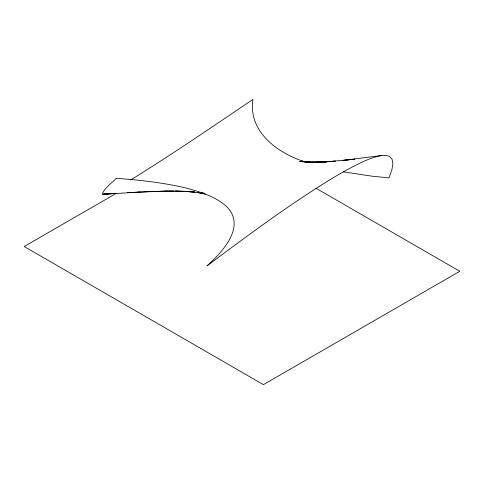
<?xml version="1.0" encoding="UTF-8"?>
<svg xmlns="http://www.w3.org/2000/svg" width="484" height="484" viewBox="0 0 484 484"><rect width="100%" height="100%" fill="white"/><g stroke="black" fill="none" stroke-linecap="round" stroke-linejoin="round"><path stroke-width="0.73" d="M130.632 179.963C172.189 154.299 212.512 126.711 252.963 99.359C247.802 131.6 277.913 153.41 305.095 161.886M116.493 193.237L24.2 246.525L263.429 384.641L459.8 271.27L315.998 188.252M343.216 171.808L371.591 176.115L388.991 177.888L391.889 169.733L392.881 163.392L391.973 158.873L389.16 156.181C382.451 154.075 375.638 156.967 369.298 159.03C356.399 164.288 344.275 171.203 332.302 178.275C288.785 204.956 247.748 235.412 206.91 265.964C222.192 252.261 246.804 226.288 226.391 206.372C215.525 196.661 201.29 192.202 187.52 188.397C164.155 182.68 140.178 180.115 116.239 178.293C111.659 183.406 104.828 187.393 102.299 193.963L103.83 194.193L105.24 193.697M381.368 155.558L342.563 160.452L354.754 159.218L323.838 162.031L335.345 161.142L315.169 162.37L326.27 161.825L306.614 162.388L325.744 162.092L307.721 162.128L318.097 162.37L299.59 161.565L309.524 162.11L300.673 161.299L310.214 162.358L301.659 161.172L305.864 161.91M103.83 194.193L116.335 193.346L102.814 194.266L140.064 192.075L127.703 192.638L163.029 191.198L151.97 191.489L174.083 191.113L163.834 191.089L184.725 191.343L175.293 191.017L194.852 192.015L186.11 191.404L204.206 193.297L197.163 192.396L205.222 194.175M139.924 192.081L151.794 191.464M307.267 162.152L308.671 162.4L307.346 162.104M302.548 161.172L305.979 161.838"/></g></svg>
